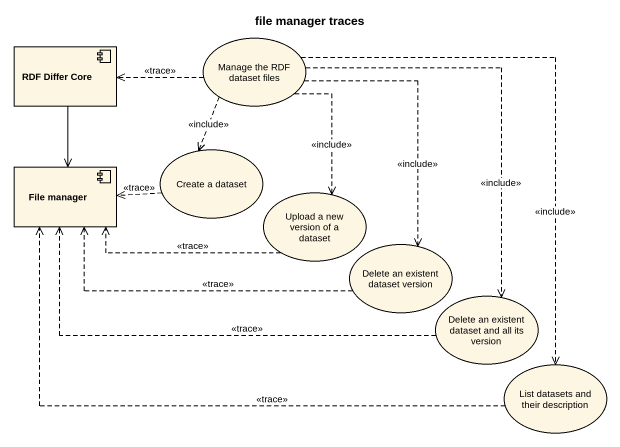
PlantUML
@startuml
title file manager traces
usecase "Manage the RDF dataset files" as Manage_the_RDF_dataset_files
component "RDF Differ Core" as RDF_Differ_Core
usecase "Create a dataset" as Create_a_dataset
component "File manager" as File_manager
usecase "Upload a new version of a dataset" as Upload_a_new_version_of_a
usecase "Delete an existent dataset version" as Delete_an_existent_dataset
usecase "Delete an existent dataset and all its version" as Delete_an_existent_dataset_2
usecase "List datasets and their description" as List_datasets_and_their
Manage_the_RDF_dataset_files .left.> RDF_Differ_Core : <<trace>>
Manage_the_RDF_dataset_files ..> Create_a_dataset : <<include>>
Manage_the_RDF_dataset_files ..> Upload_a_new_version_of_a : <<include>>
Manage_the_RDF_dataset_files ..> Delete_an_existent_dataset : <<include>>
Manage_the_RDF_dataset_files ..> Delete_an_existent_dataset_2 : <<include>>
Manage_the_RDF_dataset_files ..> List_datasets_and_their : <<include>>
RDF_Differ_Core --> File_manager
Create_a_dataset .left.> File_manager : <<trace>>
Upload_a_new_version_of_a .left.> File_manager : <<trace>>
Delete_an_existent_dataset .left.> File_manager : <<trace>>
Delete_an_existent_dataset_2 .left.> File_manager : <<trace>>
List_datasets_and_their .left.> File_manager : <<trace>>
@enduml
